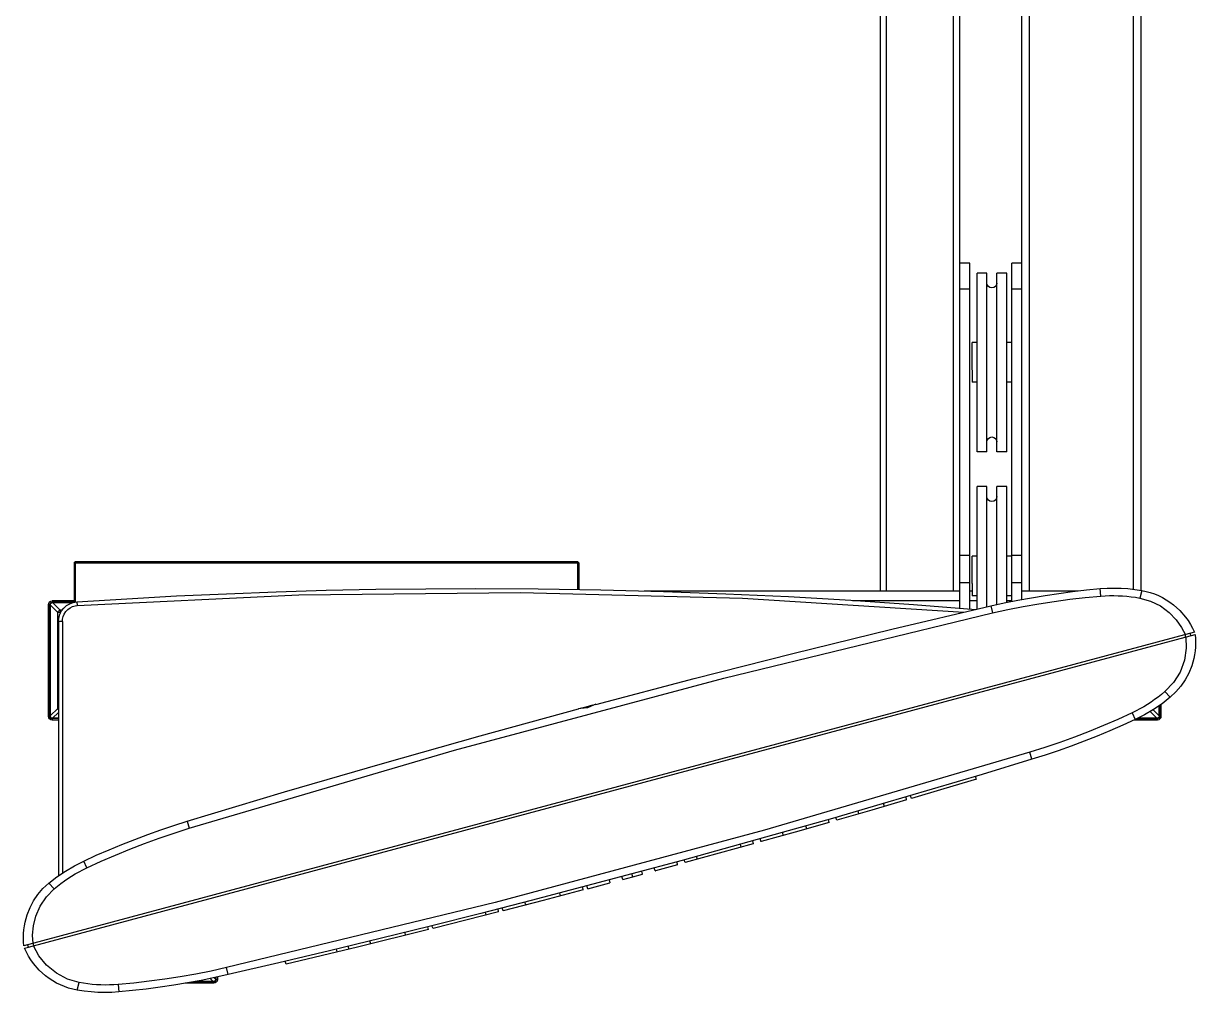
# Model space of a CAD drawing. Header units: millimetres. Extents: x 24547 to 62889, y 34568 to 56011.
# Drawn here: x 40014 to 40726, y 47058 to 47647 of the extents above; entities that cross this region are included whole.
import ezdxf

# ---------------------------------------------------------------- set-up
doc = ezdxf.new("R2010")
doc.units = ezdxf.units.MM
doc.linetypes.add('PEN_TYPE_1', pattern=[0])

# ---------------------------------------------------------------- blocks, each defined once
blk = doc.blocks.new('A$C022D36FF')
at = {"color": 7, "linetype": 'PEN_TYPE_1'}
for points in [[(1033.64, 238.98), (1033.64, 792.69)], [(1038.18, 244.17), (1038.18, 796.37)], [(992.14, 244.17), (992.14, 759.08)], [(995.9, 233.58), (995.9, 762.13)], [(947.59, 244.17), (947.59, 743.08)], [(951.35, 244.17), (951.35, 738.43)], [(1101.56, 245.18), (1101.56, 614.05)], [(1106.1, 244.45), (1106.1, 617.73)], [(1001.94, 443.44), (995.9, 443.44)], [(1001.94, 233.16), (1001.94, 443.44)], [(1033.64, 443.44), (1027.6, 443.44)], [(1027.6, 237.78), (1027.6, 443.44)], [(1012.38, 437.4), (1006.35, 437.4)], [(1006.35, 328.71), (1006.35, 437.4)], [(1012.38, 328.71), (1012.38, 437.4)], [(1024.46, 437.4), (1018.42, 437.4)], [(1018.42, 328.71), (1018.42, 437.4)], [(1024.46, 328.71), (1024.46, 437.4)], [(1018.42, 431.36), (1018.19, 430.19), (1017.54, 429.23), (1016.58, 428.58), (1015.4, 428.34), (1014.23, 428.58), (1013.27, 429.23), (1012.62, 430.19), (1012.38, 431.36)], [(1001.94, 427.54), (995.9, 427.54)], [(1033.64, 427.54), (1027.6, 427.54)], [(1006.35, 395.13), (1003.45, 395.13)], [(1003.45, 378.6), (1003.45, 395.13)], [(1027.6, 395.13), (1024.46, 395.13)], [(1003.45, 378.47), (1003.45, 370.98)], [(1006.35, 370.98), (1003.45, 370.98)], [(1027.6, 370.98), (1024.46, 370.98)], [(1012.38, 334.75), (1012.62, 335.92), (1013.27, 336.88), (1014.23, 337.52), (1015.4, 337.76), (1016.58, 337.52), (1017.54, 336.88), (1018.19, 335.92), (1018.42, 334.75)], [(1012.38, 328.71), (1006.35, 328.71)], [(1024.46, 328.71), (1018.42, 328.71)], [(1012.38, 307.57), (1006.35, 307.57)], [(1006.35, 233.03), (1006.35, 307.57)], [(1012.38, 234.46), (1012.38, 307.57)], [(1024.46, 307.57), (1018.42, 307.57)], [(1018.42, 235.82), (1018.42, 307.57)], [(1024.46, 237.16), (1024.46, 307.57)], [(1018.42, 301.53), (1018.19, 300.36), (1017.54, 299.4), (1016.58, 298.76), (1015.4, 298.52), (1014.23, 298.76), (1013.27, 299.4), (1012.62, 300.36), (1012.38, 301.53)], [(1001.94, 265.64), (995.9, 265.64)], [(1006.35, 265.3), (1003.45, 265.3)], [(1003.45, 248.76), (1003.45, 265.3)], [(1027.6, 265.3), (1024.46, 265.3)], [(1033.64, 265.64), (1027.6, 265.64)], [(457.37, 261.05), (458.12, 261.82)], [(457.37, 261.05), (457.37, 237.29)], [(458.12, 261.07), (457.75, 261.44)], [(763.77, 261.82), (458.12, 261.82)], [(763.77, 261.07), (458.12, 261.07)], [(458.12, 261.07), (458.12, 237.42)], [(763.77, 261.82), (764.52, 261.05)], [(763.77, 261.07), (764.14, 261.44)], [(763.77, 244.81), (763.77, 261.07)], [(764.52, 244.81), (764.52, 261.05)], [(459.18, 237.55), (489.44, 239.45), (519.71, 241.11), (549.99, 242.5), (580.28, 243.64), (610.58, 244.53), (640.89, 245.16), (671.21, 245.54), (701.53, 245.67), (739.58, 245.47), (777.63, 244.87), (815.66, 243.87), (853.68, 242.48), (891.69, 240.68), (929.68, 238.48), (967.64, 235.89), (1005.58, 232.89)], [(459.32, 235.29), (594.01, 241.8), (728.9, 243.3), (863.77, 239.76), (998.34, 231.2)], [(803.9, 244.17), (995.9, 244.17)], [(1001.94, 249.12), (995.9, 249.12)], [(1001.94, 244.17), (1003.45, 244.17)], [(1003.45, 248.63), (1003.45, 241.16)], [(1014.7, 235.01), (1022.93, 236.84), (1031.19, 238.52), (1039.48, 240.05), (1047.8, 241.44), (1056.13, 242.69), (1064.49, 243.79), (1072.87, 244.75), (1081.26, 245.56)], [(1033.64, 249.12), (1027.6, 249.12)], [(1033.64, 244.17), (1067.89, 244.17)], [(1081.26, 245.56), (1085.47, 245.83), (1089.7, 245.92), (1093.91, 245.82), (1098.11, 245.55), (1102.3, 245.09), (1106.46, 244.45)], [(1081.66, 241.03), (1081.26, 245.56)], [(1106.46, 244.45), (1105.35, 239.83)], [(1106.46, 244.45), (1109.12, 243.9), (1111.71, 243.18), (1114.24, 242.31), (1116.71, 241.29), (1119.09, 240.12), (1121.39, 238.81), (1123.6, 237.37), (1125.72, 235.79), (1129.65, 232.26), (1133.12, 228.26), (1134.68, 226.09), (1136.1, 223.82), (1137.38, 221.46), (1138.52, 219)], [(441.88, 235.95), (442.05, 236.8), (442.51, 237.5), (443.2, 237.96), (444.04, 238.14)], [(441.88, 235.95), (442.72, 235.95)], [(441.88, 167.84), (441.88, 235.95)], [(442.72, 235.95), (442.83, 236.47), (443.11, 236.9), (443.53, 237.18), (444.04, 237.29)], [(442.72, 167.84), (442.72, 235.95)], [(442.95, 235.63), (443.03, 236.08), (443.23, 236.48), (443.52, 236.78), (443.91, 236.98), (444.38, 237.05)], [(447.54, 231.04), (442.95, 235.63)], [(442.95, 235.63), (442.95, 168.18)], [(457.37, 238.14), (444.04, 238.14)], [(444.04, 238.14), (444.04, 237.29)], [(457.36, 237.29), (444.04, 237.29)], [(444.38, 237.05), (456.53, 237.05)], [(448.97, 232.46), (444.38, 237.05)], [(447.92, 225.52), (448.14, 227.85), (448.78, 230.02), (449.81, 232.01), (451.17, 233.77), (452.83, 235.24), (454.74, 236.4), (456.87, 237.19), (459.18, 237.57)], [(455.01, 233.94), (456.51, 234.65), (457.99, 235.09), (459.32, 235.29)], [(459.18, 237.57), (459.32, 235.29)], [(995.9, 238.14), (930.66, 238.14)], [(1006.35, 238.14), (1001.94, 238.14)], [(1006.35, 241.16), (1003.45, 241.16)], [(1015.82, 230.78), (1025.13, 232.83), (1034.49, 234.67), (1043.85, 236.33), (1053.25, 237.79), (1062.69, 239.06), (1072.17, 240.15), (1081.66, 241.03)], [(1027.6, 241.16), (1024.46, 241.16)], [(1027.6, 238.14), (1024.46, 238.14)], [(1081.66, 241.03), (1084.31, 241.21), (1086.96, 241.31), (1089.6, 241.34), (1092.24, 241.28), (1094.87, 241.15), (1097.51, 240.94), (1100.13, 240.64), (1102.75, 240.28), (1105.35, 239.83)], [(1105.35, 239.83), (1111.8, 238.01), (1117.87, 235.01), (1123.14, 231.14), (1127.42, 226.68), (1130.7, 222.02), (1133.01, 217.51)], [(447.54, 231.04), (447.65, 231.45), (447.87, 231.82), (448.18, 232.13), (448.55, 232.34), (448.97, 232.46)], [(449.25, 231.04), (447.54, 231.04)], [(447.54, 172.77), (447.54, 231.04)], [(450.15, 232.46), (448.97, 232.46)], [(448.97, 232.46), (448.97, 230.36)], [(450.31, 225.64), (450.41, 226.99), (450.75, 228.52), (451.4, 230.08), (452.36, 231.58), (453.6, 232.89), (455.01, 233.94)], [(527.31, 99.89), (688.7, 147.28), (852.34, 191.13), (1015.82, 230.78)], [(774.56, 175.21), (834.4, 190.93), (894.38, 206.14), (954.48, 220.83), (1014.71, 235.01)], [(1014.7, 235.01), (1015.82, 230.78)], [(1014.7, 235.01), (1014.71, 235.01)], [(450.31, 225.64), (447.92, 225.52)], [(447.92, 225.52), (447.92, 71)], [(450.31, 225.64), (450.31, 72.67)], [(1138.52, 219), (426.94, 28.32)], [(429.77, 27.59), (1138.9, 217.6)], [(1138.9, 217.6), (1139.13, 215.02), (1139.21, 212.44), (1139.14, 210.06), (1138.95, 207.71), (1138.63, 205.38), (1138.18, 203.08), (1136.92, 198.59), (1135.18, 194.27), (1132.99, 190.17), (1130.36, 186.32), (1127.31, 182.76), (1123.86, 179.53)], [(1133.25, 216.08), (1132.89, 217.48)], [(1133.38, 216.11), (1133.58, 209.38)], [(1136.44, 216.94), (1136.18, 218.38)], [(1133.58, 209.38), (1132.44, 202.07), (1129.78, 194.87), (1125.76, 188.4), (1120.59, 182.96)], [(1120.59, 182.96), (1118.55, 181.27), (1116.47, 179.64), (1114.34, 178.09), (1112.17, 176.58), (1109.96, 175.15), (1107.7, 173.78), (1105.4, 172.48), (1103.06, 171.24), (1100.67, 170.07)], [(1123.86, 179.53), (1118.89, 175.62), (1113.67, 172.05), (1108.23, 168.83), (1102.59, 165.97)], [(1123.86, 179.53), (1120.59, 182.96)], [(442.95, 168.18), (447.54, 172.77)], [(447.54, 172.77), (447.92, 172.77)], [(447.92, 171.94), (447.54, 172.77)], [(526.17, 104.1), (585.42, 121.94), (644.82, 139.27), (704.36, 156.09), (764.04, 172.4)], [(774.54, 175.23), (773.16, 174.68), (771.4, 173.88), (769.45, 173.19), (767.43, 172.8), (765.51, 172.62), (764.05, 172.41)], [(764.05, 172.41), (764.05, 172.4)], [(772.59, 174.69), (768.44, 173.59), (764.29, 172.48)], [(772.57, 174.69), (772.59, 174.69)], [(1113.4, 171.88), (1117.09, 168.18)], [(1117.09, 168.18), (1117.09, 174.33)], [(1117.33, 174.5), (1117.33, 167.84)], [(1118.18, 175.11), (1118.18, 167.84)], [(441.88, 167.84), (442.72, 167.84)], [(444.04, 165.67), (443.2, 165.85), (442.51, 166.31), (442.05, 167), (441.88, 167.84)], [(444.04, 166.52), (443.53, 166.62), (443.11, 166.91), (442.83, 167.33), (442.72, 167.84)], [(444.38, 166.75), (443.91, 166.83), (443.52, 167.03), (443.23, 167.33), (443.03, 167.73), (442.95, 168.18)], [(447.92, 166.52), (444.04, 166.52)], [(444.04, 166.52), (444.04, 165.67)], [(447.92, 165.67), (444.04, 165.67)], [(444.38, 166.75), (447.92, 170.3)], [(447.92, 166.75), (444.38, 166.75)], [(1100.67, 170.07), (1092.01, 166.1), (1083.27, 162.31), (1074.46, 158.68), (1065.57, 155.26), (1056.62, 152), (1047.62, 148.93), (1038.54, 146.05)], [(1102.59, 165.97), (1094.92, 162.47), (1087.18, 159.11), (1079.4, 155.88), (1071.56, 152.79), (1063.66, 149.84), (1055.71, 147.03), (1047.72, 144.35), (1039.68, 141.81)], [(1100.67, 170.07), (1102.59, 165.97)], [(1116, 165.67), (1101.94, 165.67)], [(1103.73, 166.52), (1116, 166.52)], [(1115.67, 166.75), (1104.23, 166.75)], [(1111.64, 170.8), (1115.67, 166.75)], [(1117.09, 168.18), (1117.02, 167.73), (1116.81, 167.33), (1116.52, 167.03), (1116.13, 166.83), (1115.67, 166.75)], [(1118.18, 167.84), (1118.01, 167), (1117.54, 166.31), (1116.85, 165.85), (1116, 165.67)], [(1117.33, 167.84), (1117.23, 167.33), (1116.94, 166.91), (1116.52, 166.62), (1116, 166.52)], [(1116, 165.67), (1116, 166.52)], [(1118.18, 167.84), (1117.33, 167.84)], [(1038.54, 146.05), (877.13, 98.63), (713.49, 54.79), (550.01, 15.14)], [(1039.68, 141.81), (1038.54, 146.05)], [(1039.66, 141.83), (1009.41, 132.65), (979.11, 123.6), (948.78, 114.69), (918.41, 105.91), (887.99, 97.26), (857.55, 88.74), (827.06, 80.36), (796.54, 72.11), (765.99, 63.99), (735.4, 56.01), (704.77, 48.16), (674.11, 40.45), (643.42, 32.87), (612.69, 25.42), (581.93, 18.1), (551.14, 10.92)], [(1005.94, 129.7), (986.24, 123.82), (966.54, 118)], [(1005.92, 129.69), (1005.6, 131.5)], [(963.49, 117.11), (942.31, 110.92), (921.11, 104.79)], [(950.08, 113.17), (949.46, 114.88)], [(963.52, 117.11), (963.21, 118.9)], [(966.55, 117.99), (965.92, 119.69)], [(966.55, 117.99), (966.54, 118)], [(934.54, 108.66), (934.13, 110.42)], [(463.25, 79.95), (470.92, 83.45), (478.65, 86.81), (486.44, 90.04), (494.28, 93.13), (502.18, 96.08), (510.12, 98.89), (518.11, 101.57), (526.15, 104.1)], [(465.17, 75.85), (473.83, 79.82), (482.57, 83.61), (491.39, 87.24), (500.26, 90.67), (509.21, 93.93), (518.23, 96.99), (527.31, 99.89)], [(526.15, 104.1), (527.31, 99.89)], [(916.49, 103.47), (895.8, 97.58), (875.1, 91.75)], [(902.94, 99.59), (902.33, 101.3)], [(916.42, 103.44), (916.11, 105.24)], [(921.08, 104.77), (920.46, 106.48)], [(921.08, 104.77), (921.11, 104.79)], [(875.05, 91.73), (874.43, 93.44)], [(888.54, 95.53), (888.23, 97.32)], [(870.34, 90.41), (849.69, 84.68), (829, 79)], [(862.95, 88.35), (862.55, 90.12)], [(870.39, 90.43), (870.08, 92.22)], [(875.05, 91.73), (875.1, 91.75)], [(441.97, 66.41), (446.95, 70.31), (452.17, 73.87), (457.61, 77.09), (463.25, 79.95)], [(465.17, 75.85), (463.25, 79.95)], [(824.3, 77.72), (823.97, 79.51)], [(828.95, 78.99), (828.34, 80.7)], [(828.95, 78.99), (829, 79)], [(836.41, 81.02), (835.89, 82.76)], [(445.25, 62.96), (447.28, 64.65), (449.36, 66.28), (451.5, 67.84), (453.66, 69.34), (455.87, 70.77), (458.14, 72.14), (460.43, 73.44), (462.78, 74.68), (465.17, 75.85)], [(791.03, 68.75), (797.01, 70.36), (803.01, 71.97)], [(797.02, 70.35), (796.55, 72.1)], [(802.96, 71.94), (802.65, 73.73)], [(810.77, 74.06), (810.15, 75.77)], [(810.77, 74.06), (810.82, 74.07)], [(824.25, 77.72), (817.54, 75.89), (810.82, 74.07)], [(426.94, 28.32), (426.7, 30.9), (426.63, 33.48), (426.69, 35.86), (426.89, 38.21), (427.21, 40.54), (427.66, 42.84), (428.92, 47.33), (430.65, 51.65), (432.84, 55.75), (435.47, 59.6), (438.52, 63.17), (441.97, 66.41)], [(441.97, 66.41), (445.25, 62.96)], [(766.91, 62.35), (766.62, 64.14)], [(769.71, 63.09), (769.09, 64.8)], [(769.76, 63.1), (776.48, 64.89), (783.2, 66.67)], [(783.25, 66.67), (782.93, 68.47)], [(791.06, 68.75), (790.45, 70.46)], [(791.06, 68.77), (791.03, 68.75)], [(432.45, 29.8), (432.21, 34.85), (432.7, 40.5), (434.18, 46.5), (436.8, 52.49), (440.56, 58.14), (445.25, 62.96)], [(766.94, 62.37), (742.65, 56.02), (718.33, 49.76)], [(753.12, 58.74), (752.77, 60.52)], [(769.71, 63.09), (769.76, 63.1)], [(715.46, 49.01), (715.15, 50.8)], [(718.28, 49.72), (717.61, 51.42)], [(732.08, 53.27), (731.48, 55)], [(715.51, 49.02), (695.59, 43.97), (675.65, 38.97)], [(707.97, 47.1), (707.57, 48.86)], [(718.28, 49.72), (718.33, 49.76)], [(672.82, 38.27), (629.64, 27.64), (586.41, 17.3)], [(659, 34.82), (658.66, 36.61)], [(672.83, 38.25), (672.56, 40.04)], [(675.65, 38.95), (675.01, 40.66)], [(675.65, 38.95), (675.65, 38.97)], [(429.77, 27.59), (429.31, 28.83)], [(432.96, 28.44), (432.57, 29.83)], [(637.89, 29.64), (637.29, 31.36)], [(427.31, 26.92), (429.64, 27.56)], [(459.37, 1.47), (456.72, 2.02), (454.12, 2.74), (451.59, 3.61), (449.13, 4.63), (446.75, 5.8), (444.44, 7.11), (442.23, 8.55), (440.11, 10.13), (436.19, 13.66), (432.71, 17.66), (431.16, 19.83), (429.74, 22.09), (428.45, 24.46), (427.31, 26.92)], [(436.08, 22.4), (432.83, 28.4)], [(460.48, 6.09), (453.32, 8.19), (446.63, 11.77), (440.74, 16.64), (436.08, 22.4)], [(617.46, 24.69), (617.04, 26.45)], [(624.49, 26.38), (624.18, 28.17)], [(550.01, 15.14), (540.71, 13.1), (531.36, 11.25), (521.99, 9.59), (512.58, 8.12), (503.14, 6.85)], [(551.14, 10.91), (550.01, 15.14)], [(586.42, 17.29), (585.81, 19.01)], [(586.42, 17.29), (586.41, 17.3)], [(551.14, 10.91), (542.9, 9.08), (534.64, 7.4), (526.35, 5.87), (518.04, 4.48), (509.7, 3.23), (501.34, 2.13), (492.97, 1.18), (484.57, 0.38)], [(540.22, 8.55), (542.02, 6.74)], [(543.44, 8.16), (543.37, 7.7), (543.18, 7.31), (542.87, 7.02), (542.48, 6.82), (542.02, 6.74)], [(544.53, 7.83), (544.36, 6.98), (543.89, 6.29), (543.2, 5.82), (542.35, 5.65)], [(543.68, 7.83), (543.58, 7.31), (543.29, 6.89), (542.87, 6.6), (542.35, 6.5)], [(542.58, 9.02), (543.44, 8.16)], [(543.44, 8.16), (543.44, 9.21)], [(543.68, 9.26), (543.68, 7.83)], [(544.53, 7.83), (543.68, 7.83)], [(544.53, 9.46), (544.53, 7.83)], [(551.14, 10.91), (551.14, 10.92)], [(459.37, 1.47), (460.48, 6.09)], [(484.57, 0.38), (480.36, 0.09), (476.15, 0), (471.93, 0.09), (467.73, 0.37), (463.54, 0.83), (459.37, 1.47)], [(484.18, 4.88), (481.53, 4.7), (478.87, 4.61), (476.24, 4.57), (473.6, 4.64), (470.96, 4.77), (468.33, 4.98), (465.71, 5.27), (463.1, 5.65), (460.48, 6.09)], [(503.14, 6.85), (493.67, 5.78), (484.18, 4.88)], [(484.18, 4.88), (484.57, 0.38)], [(542.35, 5.65), (525.01, 5.65)], [(529.77, 6.5), (542.35, 6.5)], [(542.02, 6.74), (531.09, 6.74)], [(542.35, 5.65), (542.35, 6.5)]]:
    blk.add_lwpolyline(points, dxfattribs=at)

msp = doc.modelspace()

# ---------------------------------------------------------------- block references
msp.add_blockref('A$C022D36FF', (39586.98, 47058.27))

doc.saveas('drawing.dxf')
